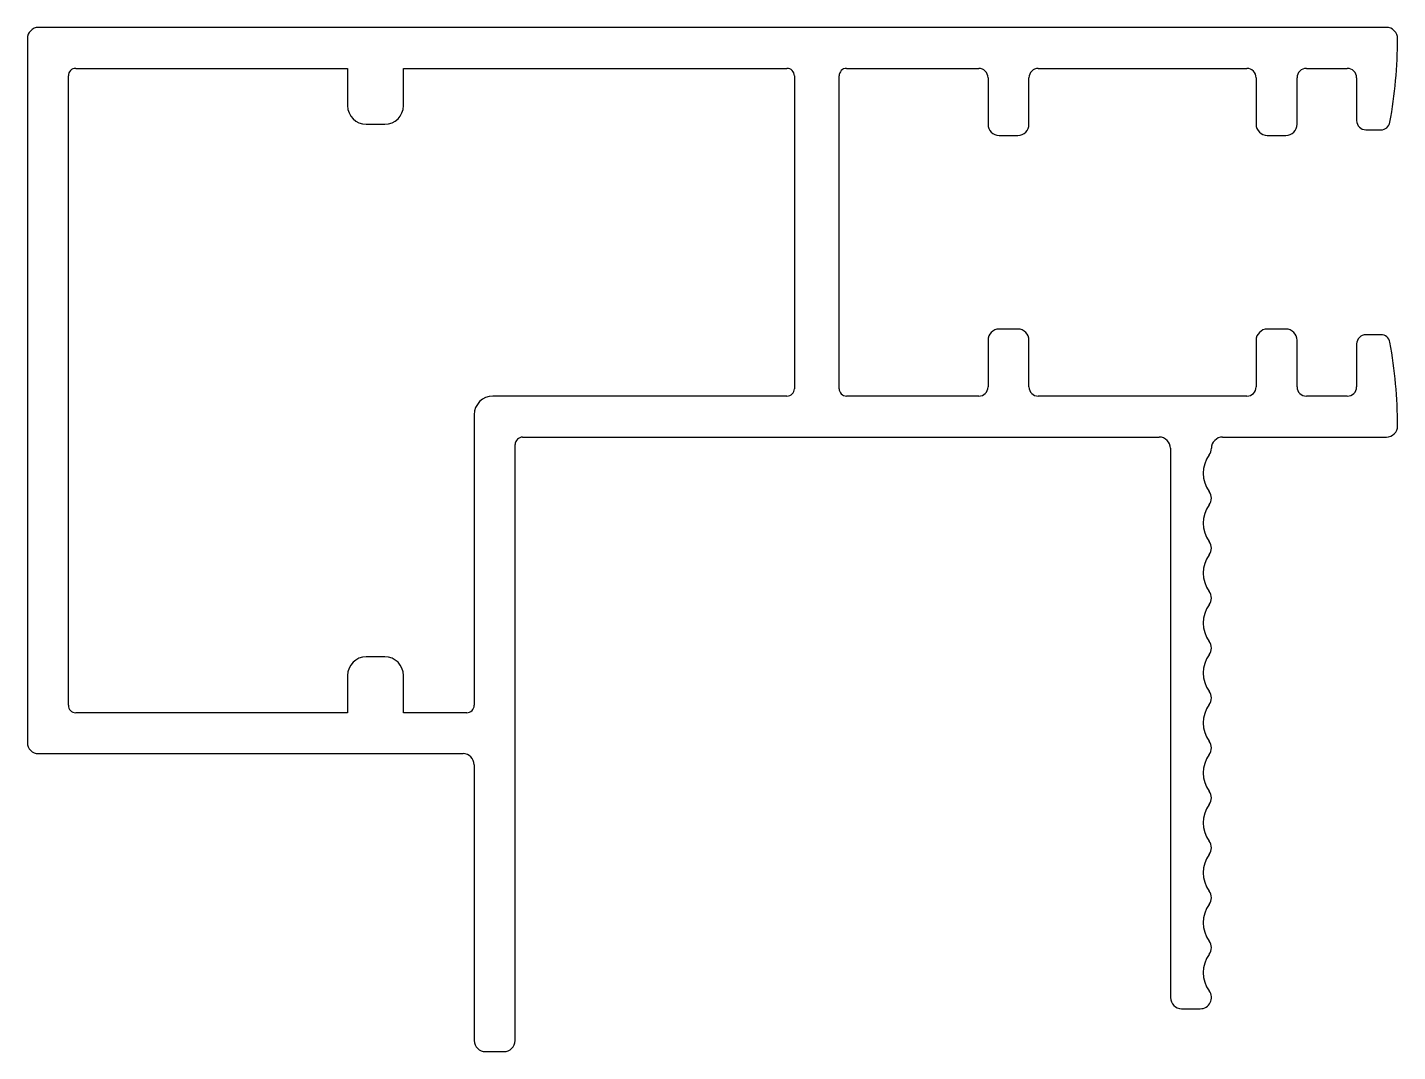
# Model space of a CAD drawing. Extents: x 1758 to 1794.8, y 1893.3 to 1920.8.
import ezdxf

# ---------------------------------------------------------------- set-up
doc = ezdxf.new("R2010")
doc.units = 0
doc.layers.get('0').update_dxf_attribs({"linetype": 'CONTINUOUS'})

msp = doc.modelspace()

# ---------------------------------------------------------------- linework, layer by layer
at = {"linetype": 'CONTINUOUS'}
for p, q in [((1794.478, 1920.849), (1758.278, 1920.849)), ((1757.978, 1920.549), (1757.978, 1901.649)), ((1759.078, 1902.649), (1759.078, 1919.549)), ((1759.278, 1919.749), (1766.578, 1919.749)), ((1766.578, 1919.749), (1766.578, 1918.749)), ((1768.078, 1918.749), (1768.078, 1919.749)), ((1768.078, 1919.749), (1778.378, 1919.749)), ((1778.578, 1919.549), (1778.578, 1911.149)), ((1779.778, 1911.149), (1779.778, 1919.549)), ((1779.978, 1919.749), (1783.528, 1919.749)), ((1783.778, 1919.499), (1783.778, 1918.249)), ((1784.878, 1918.249), (1784.878, 1919.499)), ((1785.128, 1919.749), (1790.728, 1919.749)), ((1790.978, 1919.499), (1790.978, 1918.249)), ((1792.078, 1918.249), (1792.078, 1919.499)), ((1792.328, 1919.749), (1793.428, 1919.749)), ((1793.678, 1919.499), (1793.678, 1918.349)), ((1767.078, 1918.249), (1767.578, 1918.249)), ((1793.928, 1918.099), (1794.328, 1918.099)), ((1784.078, 1917.949), (1784.578, 1917.949)), ((1791.278, 1917.949), (1791.778, 1917.949)), ((1784.578, 1912.749), (1784.078, 1912.749)), ((1791.778, 1912.749), (1791.278, 1912.749)), ((1794.328, 1912.599), (1793.928, 1912.599)), ((1783.778, 1912.449), (1783.778, 1911.199)), ((1784.878, 1911.199), (1784.878, 1912.449)), ((1790.978, 1912.449), (1790.978, 1911.199)), ((1792.078, 1911.199), (1792.078, 1912.449)), ((1793.678, 1912.349), (1793.678, 1911.199)), ((1778.378, 1910.949), (1770.478, 1910.949)), ((1783.528, 1910.949), (1779.978, 1910.949)), ((1790.728, 1910.949), (1785.128, 1910.949)), ((1793.428, 1910.949), (1792.328, 1910.949)), ((1769.978, 1910.449), (1769.978, 1902.649)), ((1771.078, 1893.649), (1771.078, 1909.649)), ((1771.278, 1909.849), (1788.378, 1909.849)), ((1790.078, 1909.849), (1794.478, 1909.849)), ((1788.678, 1909.549), (1788.678, 1894.799)), ((1767.578, 1903.949), (1767.078, 1903.949)), ((1766.578, 1903.449), (1766.578, 1902.449)), ((1768.078, 1902.449), (1768.078, 1903.449)), ((1766.578, 1902.449), (1759.278, 1902.449)), ((1769.778, 1902.449), (1768.078, 1902.449)), ((1758.278, 1901.349), (1769.678, 1901.349)), ((1769.978, 1901.049), (1769.978, 1893.649)), ((1788.978, 1894.499), (1789.478, 1894.499)), ((1770.278, 1893.349), (1770.778, 1893.349))]:
    msp.add_line(p, q, dxfattribs=at)
for centre, radius, start, end in [((1758.278, 1920.549), 0.3, 90, 180), ((1794.478, 1920.549), 0.3, 359.9031, 90), ((1782.097, 1920.57), 12.681, 349.7085, 359.9031), ((1759.278, 1919.549), 0.2, 90, 180), ((1778.378, 1919.549), 0.2, 0, 90), ((1779.978, 1919.549), 0.2, 90, 180), ((1783.528, 1919.499), 0.25, 0, 90), ((1785.128, 1919.499), 0.25, 90, 180), ((1790.728, 1919.499), 0.25, 0, 90), ((1792.328, 1919.499), 0.25, 90, 180), ((1793.428, 1919.499), 0.25, 0, 90), ((1767.078, 1918.749), 0.5, 180, 270), ((1767.578, 1918.749), 0.5, 270, 0), ((1784.078, 1918.249), 0.3, 180, 270), ((1784.578, 1918.249), 0.3, 270, 360), ((1791.278, 1918.249), 0.3, 180, 270), ((1791.778, 1918.249), 0.3, 270, 0), ((1793.928, 1918.349), 0.25, 180, 270), ((1794.328, 1918.349), 0.25, 270, 349.7085), ((1784.078, 1912.449), 0.3, 90, 180), ((1784.578, 1912.449), 0.3, 0, 90), ((1791.278, 1912.449), 0.3, 90, 180), ((1791.778, 1912.449), 0.3, 0, 90), ((1793.928, 1912.349), 0.25, 90, 180), ((1794.328, 1912.349), 0.25, 10.2915, 90), ((1782.097, 1910.128), 12.681, 0.0969, 10.2915), ((1778.378, 1911.149), 0.2, 270, 0), ((1779.978, 1911.149), 0.2, 180, 270), ((1783.528, 1911.199), 0.25, 270, 0), ((1785.128, 1911.199), 0.25, 180, 270), ((1790.728, 1911.199), 0.25, 270, 0), ((1792.328, 1911.199), 0.25, 180, 270), ((1793.428, 1911.199), 0.25, 270, 0), ((1770.478, 1910.449), 0.5, 90, 180), ((1794.478, 1910.149), 0.3, 270, 0.0969), ((1771.278, 1909.649), 0.2, 90, 180), ((1788.378, 1909.549), 0.3, 0, 90), ((1790.078, 1909.549), 0.3, 90, 180), ((1790.38, 1908.879), 0.824, 143.3664, 216.6336), ((1789.478, 1909.549), 0.3, 323.3664, 0), ((1789.478, 1908.208), 0.3, 323.3664, 36.6336), ((1790.38, 1907.538), 0.824, 143.3664, 216.6336), ((1789.478, 1906.867), 0.3, 323.3664, 36.6336), ((1790.38, 1906.197), 0.824, 143.3664, 216.6336), ((1789.478, 1905.526), 0.3, 323.3664, 36.6336), ((1790.38, 1904.856), 0.824, 143.3664, 216.6336), ((1789.478, 1904.185), 0.3, 323.3664, 36.6336), ((1767.078, 1903.449), 0.5, 90, 180), ((1767.578, 1903.449), 0.5, 0, 90), ((1790.38, 1903.515), 0.824, 143.3664, 216.6336), ((1789.478, 1902.845), 0.3, 323.3664, 36.6336), ((1759.278, 1902.649), 0.2, 180, 270), ((1769.778, 1902.649), 0.2, 270, 0), ((1790.38, 1902.174), 0.824, 143.3664, 216.6336), ((1758.278, 1901.649), 0.3, 180, 270), ((1789.478, 1901.504), 0.3, 323.3664, 36.6336), ((1769.678, 1901.049), 0.3, 0, 90), ((1790.38, 1900.833), 0.824, 143.3664, 216.6336), ((1790.38, 1899.492), 0.824, 143.3664, 216.6336), ((1789.478, 1900.163), 0.3, 323.3664, 36.6336), ((1789.478, 1898.822), 0.3, 323.3664, 36.6336), ((1790.38, 1898.151), 0.824, 143.3664, 216.6336), ((1789.478, 1897.481), 0.3, 323.3664, 36.6336), ((1790.38, 1896.81), 0.824, 143.3664, 216.6336), ((1789.478, 1896.14), 0.3, 323.3664, 36.6336), ((1790.38, 1895.469), 0.824, 143.3664, 216.6336), ((1789.478, 1894.799), 0.3, 270, 36.6336), ((1788.978, 1894.799), 0.3, 180, 270), ((1770.278, 1893.649), 0.3, 180, 270), ((1770.778, 1893.649), 0.3, 270, 0)]:
    msp.add_arc(centre, radius, start, end, dxfattribs=at)

doc.saveas('drawing.dxf')
